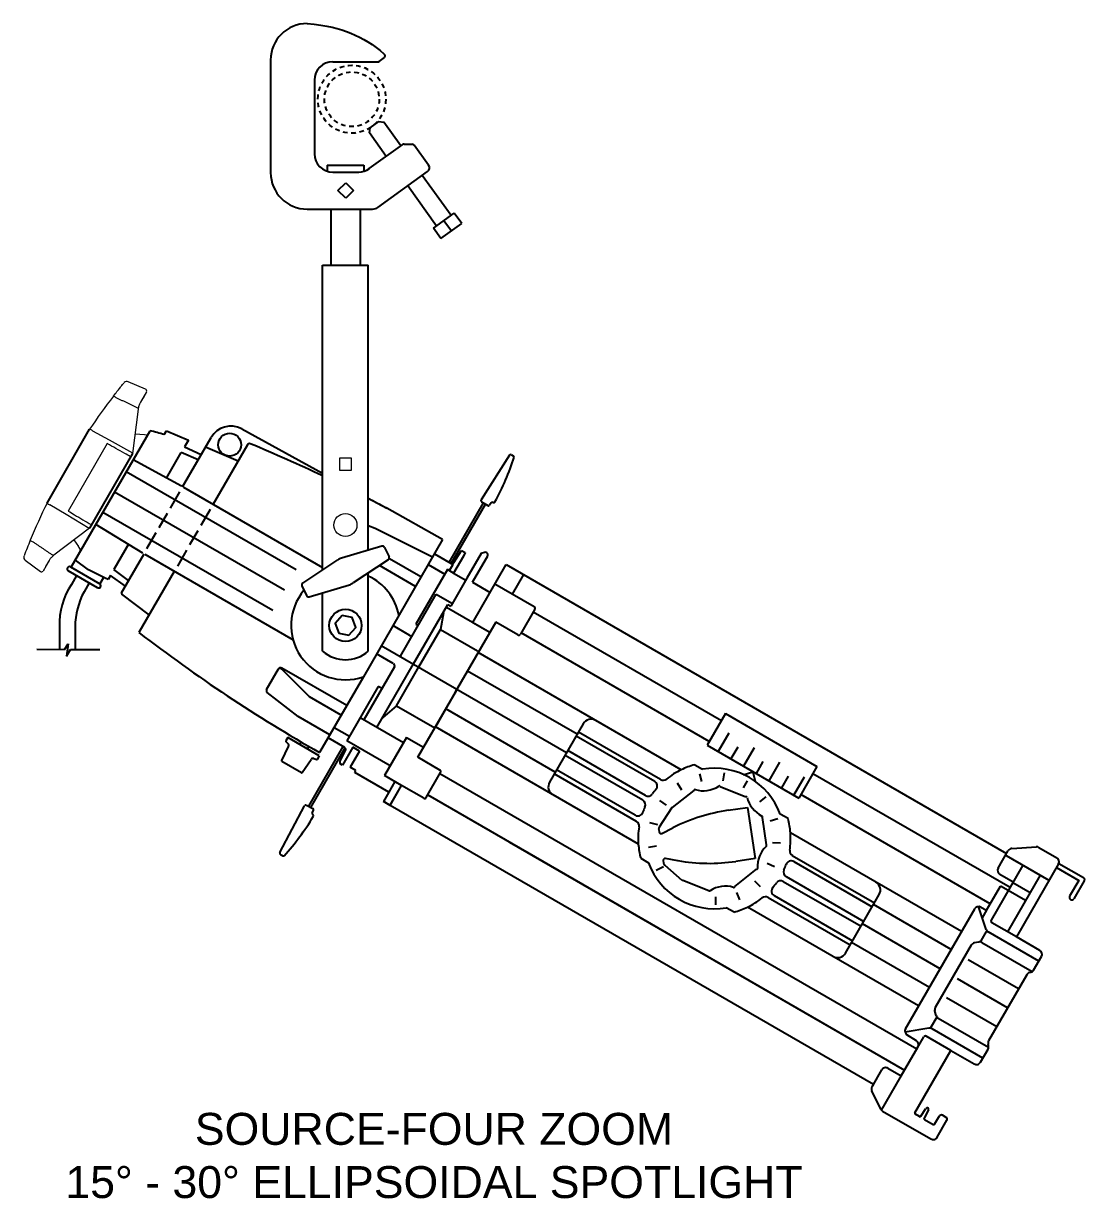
# Model space of a CAD drawing. Extents: x 4 to 195, y 4 to 106.
# Drawn here: x 93.68 to 122.76, y 74.14 to 106.34 of the extents above; entities that cross this region are included whole.
import ezdxf

# ---------------------------------------------------------------- set-up
doc = ezdxf.new("R2010")
doc.units = 0
doc.header["$LTSCALE"] = 0.5
doc.header["$MEASUREMENT"] = 0
for name, pattern in [('CENTER', [2, 1.25, -0.25, 0.25, -0.25]), ('HIDDEN', [0.375, 0.25, -0.125]), ('SLD-Solid', [0])]:
    doc.linetypes.add(name, pattern=pattern)
doc.layers.get('0').update_dxf_attribs({"linetype": 'CONTINUOUS'})
doc.layers.add('RISER', color=7, linetype='CONTINUOUS')
doc.styles.add('ARIAL', font='arial.ttf')

# ---------------------------------------------------------------- blocks, each defined once
blk = doc.blocks.new('S4-z1530')
at = {"layer": 'RISER', "linetype": 'Continuous'}
for p, q in [((-2.224, 1.075), (-2.224, -2.01)), ((-0.524, 1.025), (0.715, 1.025)), ((0.747, 1.037), (0.896, 1.145)), ((0.879, 1.246), (0.904, 1.213)), ((-1.024, 0.525), (-1.024, -1.495)), ((0.503, -0.78), (0.743, -0.607)), ((0.743, -0.607), (0.882, -0.63)), ((1.347, -1.275), (0.882, -0.63)), ((0.481, -0.92), (0.503, -0.78)), ((0.946, -1.565), (0.481, -0.92)), ((0.48, -1.9), (1.396, -1.24)), ((1.431, -1.229), (1.656, -1.229)), ((2.104, -1.808), (1.705, -1.254)), ((-0.674, -1.802), (0.326, -1.802)), ((-0.674, -1.802), (-0.674, -1.972)), ((0.326, -1.802), (0.326, -1.972)), ((-0.524, -1.995), (0.188, -1.995)), ((0.717, -2.962), (2.076, -1.983)), ((2.724, -3.185), (1.932, -2.087)), ((-0.38, -2.502), (-0.168, -2.29)), ((-0.168, -2.715), (-0.38, -2.502)), ((-0.168, -2.29), (0.045, -2.502)), ((0.045, -2.502), (-0.168, -2.715)), ((2.323, -3.475), (1.531, -2.376)), ((-1.224, -3.01), (0.571, -3.01)), ((-0.574, -3.01), (-0.574, -4.55)), ((0.226, -3.01), (0.226, -4.55)), ((2.239, -3.535), (2.807, -3.125)), ((3.012, -3.409), (2.807, -3.125)), ((2.444, -3.819), (2.239, -3.535)), ((2.444, -3.819), (3.012, -3.409)), ((2.728, -3.614), (2.523, -3.33)), ((-4.614, -10.629), (-0.799, -12.832)), ((-5.676, -12.467), (-1.61, -14.815)), ((3.32, -14.334), (4.234, -12.75)), ((1.5, -17.486), (0.896, -18.532))]:
    blk.add_line(p, q, dxfattribs=at)
at = {"layer": 'RISER'}
for p, q in [((-0.799, -12.895), (-0.799, -4.55)), ((-0.799, -4.55), (0.451, -4.55)), ((0.451, -12.357), (0.451, -4.55)), ((-8.351, -11.064), (-7.184, -9.043)), ((-7.691, -12.826), (-5.529, -9.083)), ((-5.138, -9.19), (-5.076, -9.083)), ((-5.076, -9.083), (-4.474, -9.339)), ((-4.636, -10.62), (-3.857, -9.272)), ((-3.018, -9.035), (-0.799, -10.247)), ((-4.474, -9.339), (-4.582, -9.527)), ((-4.582, -9.527), (-4.124, -9.734)), ((-4.005, -9.527), (-3.115, -9.905)), ((-2.861, -9.466), (-3.803, -11.097)), ((-6.009, -9.705), (-7.19, -11.751)), ((-4.67, -10.599), (-5.99, -9.881)), ((-5.077, -10.384), (-4.673, -9.684)), ((-4.211, -9.884), (-4.673, -9.684)), ((4.32, -9.751), (3.544, -10.975)), ((4.372, -9.739), (4.432, -9.777)), ((4.375, -9.741), (4.425, -9.773)), ((-1.522, -12.898), (-6.179, -10.209)), ((-1.844, -13.454), (-6.501, -10.765)), ((-4.971, -11.201), (-4.716, -10.759)), ((0.451, -10.93), (0.959, -11.207)), ((-3.886, -11.242), (-4.138, -11.678)), ((2.488, -12.063), (0.959, -11.207)), ((2.672, -12.69), (3.612, -11.063)), ((2.724, -12.719), (3.664, -11.093)), ((3.555, -11.027), (3.724, -11.134)), ((3.558, -11.029), (3.609, -11.061)), ((3.816, -11.059), (3.776, -11.122)), ((3.868, -11.048), (3.869, -11.048)), ((-2.165, -14.01), (-6.822, -11.322)), ((-5.278, -11.733), (-5.051, -11.34)), ((-5.729, -12.434), (-7.011, -11.65)), ((-5.614, -12.314), (-5.358, -11.872)), ((-4.222, -11.823), (-4.445, -12.21)), ((0.638, -11.762), (0.451, -11.685)), ((2.208, -12.548), (0.638, -11.762)), ((-6.119, -12.189), (-6.523, -12.889)), ((2.488, -12.063), (0.316, -15.826)), ((-6.312, -13.523), (-5.694, -12.453)), ((-4.529, -12.355), (-4.781, -12.791)), ((0.824, -12.246), (-0.282, -12.574)), ((0.899, -12.28), (1.021, -12.542)), ((2.263, -12.453), (2.719, -12.717)), ((3.064, -12.523), (2.786, -12.985)), ((2.8, -12.696), (3.007, -12.363)), ((3.007, -12.363), (3.111, -12.423)), ((3.111, -12.423), (3.064, -12.523)), ((3.546, -12.445), (3.152, -13.127)), ((3.311, -13.228), (3.724, -12.514)), ((3.668, -12.412), (3.546, -12.445)), ((3.702, -12.432), (3.668, -12.412)), ((-7.71, -12.815), (-6.905, -13.28)), ((-7.218, -12.892), (-7.575, -12.627)), ((-1.346, -13.256), (-0.383, -12.621)), ((0.998, -12.62), (0.036, -13.255)), ((1.746, -13.348), (0.759, -12.778)), ((1.895, -13.09), (1.029, -12.59)), ((2.09, -12.752), (2.545, -13.015)), ((2.77, -12.746), (2.67, -12.918)), ((4.234, -12.75), (17.945, -20.667)), ((-6.965, -13.384), (-7.77, -12.919)), ((-7.548, -13.047), (-7.684, -13.298)), ((-6.775, -13.113), (-7.218, -12.892)), ((-6.815, -13.124), (-6.905, -13.28)), ((-6.681, -13.163), (-6.775, -13.113)), ((-6.614, -13.046), (-6.681, -13.163)), ((-6.205, -13.339), (-6.614, -13.046)), ((-6.119, -13.189), (-6.523, -12.889)), ((-4.864, -12.936), (-5.834, -14.615)), ((0.451, -15.12), (0.451, -12.981)), ((2.618, -12.888), (1.756, -14.382)), ((2.786, -12.985), (2.618, -12.888)), ((3.152, -13.127), (2.71, -13.893)), ((2.786, -12.985), (3.122, -13.179)), ((4.701, -13.02), (4.391, -13.557)), ((-7.201, -13.247), (-7.338, -13.498)), ((-1.368, -13.335), (-1.246, -13.597)), ((-1.171, -13.63), (-0.066, -13.303)), ((-0.799, -15.12), (-0.799, -13.52)), ((3.309, -13.233), (3.794, -13.513)), ((4.391, -13.557), (3.924, -13.287)), ((-5.552, -14.128), (-6.304, -13.562)), ((1.332, -15.264), (2.316, -13.559)), ((2.316, -13.559), (2.74, -13.804)), ((4.997, -13.907), (4.391, -13.557)), ((1.692, -15.472), (2.631, -13.847)), ((2.517, -14.076), (2.431, -14.526)), ((2.592, -13.914), (3.787, -14.604)), ((2.631, -13.847), (2.71, -13.893)), ((5.016, -13.976), (4.621, -14.66)), ((4.973, -14.049), (10.13, -17.026)), ((-8.007, -14.453), (-8.007, -15.073)), ((-7.581, -14.453), (-7.581, -15.074)), ((1.592, -14.693), (1.125, -14.423)), ((1.756, -14.382), (1.81, -14.413)), ((3.946, -14.328), (2.837, -16.249)), ((3.32, -14.334), (3.787, -14.604)), ((4.553, -14.678), (3.946, -14.328)), ((1.837, -15.556), (2.431, -14.526)), ((2.431, -14.526), (3.446, -15.112)), ((9.797, -17.602), (4.641, -14.625)), ((-8.628, -15.072), (-7.877, -15.073)), ((-7.877, -15.073), (-7.772, -14.918)), ((-7.772, -14.918), (-7.817, -15.257)), ((-7.817, -15.257), (-7.713, -15.074)), ((-7.713, -15.074), (-6.906, -15.075)), ((5.883, -17.91), (0.805, -14.978)), ((1.133, -15.461), (0.678, -15.198)), ((9.027, -18.373), (3.465, -15.162)), ((-2.334, -16.175), (-2.007, -15.61)), ((-0.14, -16.616), (-1.922, -15.587)), ((-1.156, -16.374), (-1.919, -15.613)), ((1.167, -15.55), (0.327, -17.004)), ((0.688, -17.212), (1.692, -15.472)), ((1.222, -16.62), (1.837, -15.556)), ((6.177, -17.401), (3.173, -15.667)), ((0.316, -15.826), (-0.883, -17.901)), ((0.725, -16.087), (-0.137, -17.581)), ((0.814, -16.138), (0.725, -16.087)), ((-1.468, -16.916), (-2.318, -16.256)), ((-0.29, -16.874), (-1.156, -16.374)), ((1.808, -18.031), (2.867, -16.197)), ((2.837, -16.249), (2.289, -17.199)), ((1.222, -16.62), (0.839, -16.951)), ((1.222, -16.62), (2.273, -17.227)), ((5.577, -18.441), (2.573, -16.706)), ((-0.602, -17.416), (-1.468, -16.916)), ((1.415, -17.632), (0.229, -16.947)), ((10.24, -16.835), (9.741, -17.7)), ((10.24, -16.835), (12.746, -18.282)), ((-0.485, -17.212), (-0.064, -17.455)), ((7.852, -20.408), (2.29, -17.197)), ((6.344, -17.113), (5.419, -18.715)), ((8.463, -18.639), (6.212, -17.34)), ((10.335, -17.37), (10.044, -17.875)), ((-1.756, -17.489), (-1.81, -17.583)), ((-1.744, -17.658), (-1.808, -17.598)), ((-0.892, -17.994), (-1.756, -17.489)), ((-1.427, -17.682), (-1.386, -17.61)), ((-0.195, -17.766), (-0.652, -17.502)), ((1.049, -18.266), (-0.137, -17.581)), ((1.5, -17.486), (1.967, -17.756)), ((8.3, -18.69), (6.15, -17.448)), ((9.741, -17.7), (12.247, -19.147)), ((-1.922, -18.12), (-1.731, -17.731)), ((-1.22, -17.802), (-1.18, -17.731)), ((-0.243, -17.738), (-1.187, -19.374)), ((-0.191, -17.769), (-1.135, -19.404)), ((-0.892, -17.994), (-0.947, -18.088)), ((-0.325, -18.144), (-0.171, -17.846)), ((0.029, -17.755), (-0.257, -18.25)), ((0.209, -17.859), (-0.045, -18.299)), ((0.209, -17.859), (0.029, -17.755)), ((7.973, -19.208), (5.844, -17.979)), ((8.048, -19.078), (5.919, -17.849)), ((10.577, -17.75), (10.389, -18.074)), ((11.027, -17.769), (10.735, -18.274)), ((-1.917, -18.136), (-1.376, -18.452)), ((-1.36, -18.449), (-1.115, -18.091)), ((-1.045, -18.067), (-0.961, -18.093)), ((-0.257, -18.25), (-0.302, -18.224)), ((2.415, -18.381), (1.808, -18.031)), ((9.398, -18.236), (9.61, -18.358)), ((11.268, -18.149), (11.08, -18.473)), ((11.718, -18.167), (11.426, -18.673)), ((12.746, -18.282), (12.247, -19.147)), ((0.082, -18.445), (0.114, -18.39)), ((1.015, -18.984), (0.082, -18.445)), ((1.363, -18.802), (0.896, -18.532)), ((2.038, -19.134), (2.433, -18.45)), ((15.481, -26.029), (2.413, -18.484)), ((7.8, -19.787), (5.55, -18.488)), ((7.762, -19.621), (5.612, -18.379)), ((9.589, -18.695), (9.541, -18.48)), ((10.179, -18.675), (10.212, -18.457)), ((10.726, -18.511), (10.988, -18.433)), ((10.988, -18.433), (11.052, -18.699)), ((11.959, -18.548), (11.771, -18.872)), ((12.117, -19.072), (12.409, -18.566)), ((12.636, -18.473), (18.042, -21.594)), ((1.015, -18.984), (0.871, -19.245)), ((1.176, -18.694), (1.015, -18.984)), ((1.048, -19.348), (1.363, -18.802)), ((1.053, -19.339), (1.363, -18.802)), ((1.97, -19.152), (1.363, -18.802)), ((9.377, -18.937), (8.781, -19.409)), ((9.046, -18.928), (8.923, -18.744)), ((10.091, -18.831), (10.798, -19.111)), ((10.736, -18.871), (10.846, -18.68)), ((1.048, -19.348), (0.871, -19.245)), ((1.048, -19.348), (0.874, -19.247)), ((2.08, -19.06), (15.149, -26.605)), ((8.625, -19.341), (8.444, -19.215)), ((11.184, -19.255), (11.356, -19.117)), ((17.493, -22.045), (12.303, -19.049)), ((-1.969, -20.644), (-1.297, -19.359)), ((-1.246, -19.343), (-1.069, -19.436)), ((-1.243, -19.345), (-1.19, -19.372)), ((-1.088, -19.553), (-1.053, -19.486)), ((-1.072, -19.603), (-1.071, -19.604)), ((1.053, -19.339), (14.297, -26.985)), ((8.757, -19.421), (8.424, -19.944)), ((10.318, -19.484), (10.845, -19.406)), ((10.845, -19.406), (11.052, -20.806)), ((11.955, -19.712), (11.743, -19.59)), ((8.383, -19.88), (8.168, -19.828)), ((11.247, -19.677), (11.358, -20.43)), ((11.461, -19.776), (11.672, -19.71)), ((8.41, -20.012), (8.42, -20.08)), ((8.419, -20.074), (8.418, -20.071)), ((8.492, -20.118), (8.801, -19.962)), ((16.709, -22.809), (12.021, -20.102)), ((4.323, -20.355), (15.149, -26.605)), ((8.352, -20.469), (8.134, -20.499)), ((11.531, -20.362), (11.751, -20.377)), ((17.712, -21.07), (17.99, -20.589)), ((18.09, -20.527), (18.759, -20.483)), ((18.829, -20.499), (19.322, -20.783)), ((-1.953, -20.694), (-1.89, -20.727)), ((-1.95, -20.696), (-1.897, -20.724)), ((7.918, -20.798), (8.13, -20.921)), ((8.535, -20.861), (8.545, -20.93)), ((8.536, -20.867), (8.536, -20.871)), ((8.934, -20.864), (8.593, -20.805)), ((11.052, -20.806), (10.524, -20.883)), ((12.072, -20.723), (14.323, -22.023)), ((12.111, -20.89), (14.26, -22.131)), ((19.109, -21.403), (17.943, -20.73)), ((8.538, -21.03), (8.345, -21.136)), ((8.579, -20.991), (9.048, -21.395)), ((10.496, -21.573), (11.092, -21.101)), ((11.384, -20.934), (11.583, -21.028)), ((18.392, -20.988), (17.521, -22.496)), ((18.124, -21.452), (17.758, -21.241)), ((19.368, -20.954), (18.213, -22.953)), ((9.075, -21.399), (9.782, -21.679)), ((11.038, -21.413), (11.191, -21.573)), ((11.825, -21.432), (13.954, -22.661)), ((11.9, -21.302), (14.029, -22.531)), ((17.394, -22.217), (17.773, -21.559)), ((17.99, -21.684), (17.773, -21.559)), ((18.866, -21.262), (17.97, -22.813)), ((18.586, -21.747), (18.112, -21.473)), ((9.965, -21.853), (9.969, -22.074)), ((10.543, -21.734), (10.627, -21.938)), ((11.41, -21.871), (13.66, -23.17)), ((11.573, -21.821), (13.723, -23.062)), ((13.529, -23.397), (14.454, -21.795)), ((18.465, -21.956), (17.991, -21.682)), ((18.465, -21.956), (17.991, -21.682)), ((10.475, -22.275), (10.263, -22.152)), ((15.534, -24.843), (10.846, -22.137)), ((16.427, -23.296), (14.298, -22.066)), ((15.173, -25.468), (17.069, -22.184)), ((17.38, -22.746), (17.171, -22.122)), ((17.234, -22.135), (17.394, -22.217)), ((17.394, -22.217), (17.273, -22.426)), ((16.121, -23.826), (13.992, -22.596)), ((17.385, -22.807), (17.238, -23.062)), ((18.826, -23.617), (17.436, -22.814)), ((18.213, -22.953), (17.54, -22.564)), ((15.827, -24.335), (13.698, -23.105)), ((16.977, -23.178), (15.988, -24.891)), ((17.179, -23.093), (17.059, -23.119)), ((17.268, -23.106), (18.648, -23.903)), ((18.853, -23.322), (18.213, -22.953)), ((18.684, -23.864), (18.898, -23.493)), ((18.273, -24.376), (16.895, -23.58)), ((17.973, -24.895), (16.595, -24.1)), ((18.496, -23.99), (17.451, -25.8)), ((18.572, -23.932), (18.608, -23.922)), ((17.673, -25.415), (16.295, -24.619)), ((16.015, -25.109), (15.978, -24.991)), ((16.03, -25.155), (15.861, -25.446)), ((16.071, -25.179), (17.452, -25.976)), ((14.516, -27.701), (15.676, -25.692)), ((15.817, -25.454), (15.161, -25.564)), ((15.474, -25.804), (15.214, -25.635)), ((16.418, -26.063), (15.744, -25.674)), ((17.293, -26.273), (15.9, -25.469)), ((15.058, -26.763), (15.514, -25.972)), ((15.432, -27.77), (16.418, -26.063)), ((16.418, -26.063), (17.057, -26.432)), ((17.228, -26.386), (17.436, -26.026)), ((17.448, -25.932), (17.438, -25.895)), ((14.256, -27.057), (14.521, -26.597)), ((14.692, -26.551), (15.058, -26.763)), ((14.297, -26.985), (14.27, -27.032)), ((14.496, -27.672), (14.252, -27.175)), ((15.597, -27.866), (15.729, -27.652)), ((14.546, -27.725), (15.869, -28.489)), ((15.557, -27.876), (15.443, -27.811)), ((15.802, -27.694), (15.682, -27.915)), ((15.694, -27.956), (15.929, -28.091)), ((15.97, -28.081), (16.105, -27.86)), ((16.04, -28.444), (16.31, -27.977)), ((16.286, -27.897), (16.186, -27.839))]:
    blk.add_line(p, q, dxfattribs=at)
at = {"layer": 'RISER', "linetype": 'Continuous', "lineweight": 15}
for p, q in [((-5.65, -7.945), (-6.128, -7.742)), ((-5.626, -8.016), (-5.791, -8.301)), ((-5.694, -8.132), (-5.767, -8.259)), ((-5.854, -8.488), (-6.009, -9.705)), ((-7.106, -9.082), (-6.649, -9.335)), ((-6.649, -9.335), (-6.007, -9.691)), ((-6.703, -9.437), (-7.769, -11.284)), ((-7.83, -11.382), (-8.278, -11.112)), ((-7.201, -11.759), (-7.83, -11.382)), ((-7.19, -11.751), (-8.166, -12.493)), ((-7.617, -12.075), (-7.494, -12.254)), ((-8.95, -12.629), (-8.535, -12.942)), ((-8.297, -12.641), (-8.462, -12.927)), ((-8.321, -12.684), (-8.395, -12.81)), ((-8.297, -12.641), (-8.39, -12.803))]:
    blk.add_line(p, q, dxfattribs=at)
at = {"layer": 'RISER', "linetype": 'SLD-Solid', "lineweight": 15}
for p, q in [((-0.338, -9.834), (-0.338, -10.162)), ((-0.01, -9.834), (-0.338, -9.834)), ((-0.01, -10.162), (-0.01, -9.834)), ((-0.338, -10.162), (-0.01, -10.162))]:
    blk.add_line(p, q, dxfattribs=at)
at = {"layer": 'RISER', "linetype": 'CENTER'}
blk.add_line((0.114, -18.39), (-0.045, -18.299), dxfattribs=at)
at = {"layer": 'RISER', "linetype": 'Continuous'}
blk.add_lwpolyline([(-1.224, 2.075), (-1.027, 2.056), (-0.849, 2.033), (-0.687, 2.006), (-0.538, 1.975), (-0.4, 1.94), (-0.27, 1.901), (-0.146, 1.857), (-0.025, 1.809), (0.094, 1.757), (0.212, 1.699), (0.328, 1.637), (0.443, 1.57), (0.556, 1.498), (0.666, 1.42), (0.774, 1.336), (0.879, 1.246)], dxfattribs=at)
at = {"layer": 'RISER', "linetype": 'Continuous', "lineweight": 15, "flags": 128}
blk.add_lwpolyline([(-5.6, -9.206), (-5.685, -9.196), (-5.941, -9.174)], dxfattribs=at)
at = {"layer": 'RISER'}
blk.add_lwpolyline([(-0.266, -14.149), (-0.453, -14.364), (-0.36, -14.633), (-0.081, -14.688), (0.106, -14.472), (0.013, -14.203)], close=True, dxfattribs=at)
for points in [[(19.309, -21.053), (19.922, -21.407), (19.672, -21.84)], [(19.376, -20.937), (20.048, -21.325)], [(20.07, -21.413), (19.785, -21.906)], [(20.048, -21.325), (20.079, -21.365)], [(20.079, -21.365), (20.07, -21.413)]]:
    blk.add_lwpolyline(points, dxfattribs=at)
at = {"layer": 'RISER', "linetype": 'HIDDEN'}
for radius in [0.93, 0.75]:
    blk.add_circle((0, 0), radius, dxfattribs=at)
at = {"layer": 'RISER'}
for centre, radius in [((-3.348, -9.466), 0.312), ((-0.174, -14.418), 0.443)]:
    blk.add_circle(centre, radius, dxfattribs=at)
at = {"layer": 'RISER', "linetype": 'SLD-Solid', "lineweight": 15}
blk.add_circle((-0.174, -11.668), 0.315, dxfattribs=at)
at = {"layer": 'RISER', "linetype": 'Continuous'}
for centre, radius, start, end in [((-1.224, 1.075), 1, 90, 180), ((-0.524, 0.525), 0.5, 90, 180), ((0.715, 1.075), 0.05, 270, 309.8056), ((0.864, 1.183), 0.05, 309.8056, 37.5798), ((1.431, -1.289), 0.06, 90, 125.7855), ((1.656, -1.289), 0.06, 35.7855, 90), ((-0.524, -1.495), 0.5, 180, 270), ((0.188, -1.495), 0.5, 270, 305.7855), ((2.003, -1.881), 0.125, 305.7855, 35.7855), ((-1.224, -2.01), 1, 180, 270), ((0.571, -2.76), 0.25, 270, 305.7855)]:
    blk.add_arc(centre, radius, start, end, dxfattribs=at)
at = {"layer": 'RISER', "linetype": 'Continuous', "lineweight": 15}
for centre, radius, start, end in [((-6.168, -7.832), 0.0979, 65.9875, 135.6795), ((-5.67, -7.991), 0.05, 330, 67), ((7.247, -18.722), 17.377, 142.4573, 146.1499), ((-6.596, -8.327), 0.204, 47.0309, 71.6112), ((-5.861, -8.487), 0.02, 60.8927, 91.8491), ((-5.358, -8.551), 0.5, 171.2102, 172.76), ((-7.229, -9.23), 0.192, 50.3251, 76.7068), ((7.247, -18.722), 17.377, 153.8501, 157.5427), ((-8.211, -10.932), 0.192, 223.2932, 249.6749), ((10.474, -20.008), 20.85, 157.6657, 158.9266), ((-8.676, -11.932), 0.204, 228.3888, 252.9691), ((-8.89, -12.55), 0.0993, 164.876, 233.2844), ((-8.171, -12.488), 0.02, 208.1509, 239.1073), ((-8.169, -12.485), 0.0187, 210.359, 243.9028), ((-7.864, -12.891), 0.5, 127.24, 128.7898), ((-7.742, -12.458), 0.32, 14.5612, 39.4984), ((-8.505, -12.902), 0.05, 233, 330)]:
    blk.add_arc(centre, radius, start, end, dxfattribs=at)
at = {"layer": 'RISER'}
for centre, radius, start, end in [((-3.316, -9.584), 0.625, 61.5292, 150), ((-6.561, -13.603), 4.636, 72.1319, 77.1468), ((-2.807, -9.497), 0.0625, 67.4511, 150), ((-19.343, -49.323), 43.185, 64.5693, 67.4511), ((-2.199, -7.678), 6.98, 331.2592, 342.2457), ((4.352, -9.771), 0.0375, 57.619, 147.619), ((4.412, -9.809), 0.0375, 2.7784, 57.619), ((-19.343, -49.323), 43.185, 61.9588, 62.7184), ((3.575, -10.995), 0.0375, 147.619, 237.619), ((3.744, -11.102), 0.0375, 237.619, 327.619), ((3.848, -11.079), 0.0375, 57.619, 147.619), ((3.889, -11.017), 0.0375, 237.619, 330.8842), ((0.842, -12.306), 0.0625, 24.9664, 106.5177), ((0.964, -12.568), 0.0625, 303.4151, 24.9664), ((3.672, -12.484), 0.06, 330, 60), ((-7.74, -12.867), 0.06, 60, 240), ((-0.174, -12.938), 0.38, 106.5177, 123.4151), ((2.749, -12.665), 0.06, 240, 328.2508), ((-6.789, -13.139), 0.03, 61.745, 150), ((-0.174, -14.418), 1.49, 10.8249, 65.1993), ((-6.157, -14.348), 1.853, 145.5039, 183.27), ((-5.581, -14.453), 2, 151.478, 180), ((-6.935, -13.332), 0.06, 240, 60), ((-0.174, -14.418), 1.49, 139.7803, 289.1751), ((-1.311, -13.308), 0.0625, 123.4151, 204.9664), ((-0.174, -12.938), 0.38, 286.5177, 303.4151), ((-6.286, -13.538), 0.03, 150, 233), ((-1.189, -13.571), 0.0625, 204.9664, 286.5177), ((4.972, -13.951), 0.05, 330, 60), ((20.47, 19.635), 43.185, 232.4761, 240.3667), ((1.622, -14.641), 0.06, 240, 330), ((4.578, -14.635), 0.05, 240, 330), ((-0.174, -14.418), 0.94, 228.3258, 311.6742), ((-1.963, -15.657), 0.0625, 45.0684, 150), ((-1.953, -15.641), 0.0625, 60, 150), ((-1.953, -15.641), 0.0625, 60, 150), ((1.115, -15.52), 0.06, 330, 60), ((-2.28, -16.206), 0.0625, 150, 232.1762), ((6.56, -17.238), 0.25, 60, 150), ((-1.799, -17.589), 0.0125, 149.6985, 226.9527), ((-1.787, -17.704), 0.0625, 333.7841, 46.9527), ((-0.225, -17.818), 0.06, 332.7492, 60), ((-1.911, -18.125), 0.0125, 153.7841, 239.6985), ((-1.063, -18.126), 0.0625, 72.4442, 145.6128), ((-0.958, -18.081), 0.0125, 252.4442, 329.6985), ((-0.272, -18.172), 0.06, 152.7492, 240), ((9.936, -20.255), 2.09, 104.9361, 115.7974), ((9.936, -20.255), 1.925, 20.2258, 99.7742), ((-1.37, -18.442), 0.0125, 239.6985, 325.6128), ((2.39, -18.425), 0.05, 330, 60), ((8.535, -18.514), 0.145, 240, 308.8201), ((9.936, -20.255), 2.09, 115.7974, 128.8201), ((5.635, -18.84), 0.25, 150, 240), ((9.936, -20.255), 2.09, 139.8855, 144.351), ((8.227, -18.815), 0.145, 319.8855, 60), ((9.402, -18.94), 0.025, 73.2287, 173.4034), ((9.63, -18.182), 0.767, 253.2287, 303.5781), ((10.068, -18.841), 0.025, 23.4034, 123.5781), ((1.995, -19.109), 0.05, 240, 330), ((7.9, -19.334), 0.145, 335.649, 60), ((8.12, -18.953), 0.145, 240, 324.351), ((10.808, -19.134), 0.025, 13.2287, 113.4034), ((11.579, -18.953), 0.767, 193.2287, 243.5781), ((-1.264, -19.376), 0.0375, 62.381, 152.381), ((-1.055, -19.57), 0.0375, 152.381, 242.381), ((-1.088, -19.637), 0.0375, 329.1158, 62.381), ((-1.086, -19.469), 0.0375, 332.381, 62.381), ((7.835, -19.495), 0.145, 240, 340.1145), ((9.936, -20.255), 2.09, 155.649, 160.1145), ((8.778, -19.434), 0.025, 83.4034, 147.5295), ((11.051, -24.45), 5.02, 98.4034, 116.6344), ((-7.023, -16.034), 6.98, 317.7543, 328.7408), ((7.728, -19.912), 0.145, 351.1799, 60), ((9.936, -20.255), 2.09, 171.1799, 184.2026), ((8.508, -19.997), 0.1, 147.5295, 188.4034), ((11.227, -19.662), 0.025, 323.4034, 63.5781), ((9.936, -20.255), 2.09, 4.2026, 15.0639), ((8.469, -20.073), 0.05, 188.4034, 296.6344), ((9.936, -20.255), 2.09, 351.1799, 4.2026), ((9.936, -20.255), 2.09, 184.2026, 195.0639), ((11.885, -21.027), 0.767, 133.2287, 183.5781), ((11.343, -20.45), 0.025, 313.2287, 53.4034), ((12.145, -20.598), 0.145, 171.1799, 240), ((18.098, -20.652), 0.125, 93.8095, 150), ((18.767, -20.607), 0.125, 60, 93.8095), ((-1.936, -20.661), 0.0375, 152.381, 242.381), ((-1.873, -20.694), 0.0375, 242.381, 297.2216), ((9.936, -20.255), 1.925, 200.2258, 279.7742), ((8.584, -20.854), 0.05, 80.1724, 188.4034), ((9.791, -15.917), 5.02, 260.1724, 278.4034), ((12.038, -21.015), 0.145, 60, 160.1145), ((17.928, -20.756), 0.03, 60, 150), ((19.259, -20.892), 0.125, 330, 60), ((8.644, -20.915), 0.1, 188.4034, 229.2773), ((11.095, -21.076), 0.025, 263.4034, 3.5781), ((11.973, -21.177), 0.145, 155.649, 240), ((9.936, -20.255), 2.09, 335.649, 340.1145), ((17.82, -21.133), 0.125, 150, 240), ((9.065, -21.376), 0.025, 229.2773, 293.4034), ((10.243, -22.329), 0.767, 73.2287, 123.5781), ((9.936, -20.255), 2.09, 319.8855, 324.351), ((11.753, -21.558), 0.145, 60, 144.351), ((14.237, -21.67), 0.25, 330, 60), ((9.805, -21.669), 0.025, 203.4034, 303.5781), ((10.471, -21.571), 0.025, 253.2287, 353.4034), ((9.936, -20.255), 2.09, 295.7974, 308.8201), ((11.337, -21.996), 0.145, 60, 128.8201), ((11.646, -21.695), 0.145, 139.8855, 240), ((19.729, -21.873), 0.0656, 150, 330), ((9.936, -20.255), 2.09, 284.9361, 295.7974), ((17.177, -22.247), 0.125, 63, 150), ((17.565, -22.521), 0.05, 150, 240), ((17.498, -22.706), 0.125, 198.4581, 240), ((17.085, -23.241), 0.125, 102.3439, 150), ((17.206, -23.215), 0.125, 60, 102.3439), ((13.313, -23.272), 0.25, 240, 330), ((18.79, -23.43), 0.125, 330, 60), ((18.604, -24.053), 0.125, 105, 150), ((18.576, -23.802), 0.125, 285, 330), ((16.097, -24.954), 0.125, 150, 197.6561), ((16.134, -25.071), 0.125, 197.6561, 240), ((15.282, -25.53), 0.125, 150, 237), ((15.719, -25.717), 0.05, 60, 150), ((15.838, -25.577), 0.125, 60, 99.565), ((15.406, -25.909), 0.125, 330, 57), ((17.559, -25.863), 0.125, 150, 195), ((17.327, -25.964), 0.125, 330, 15), ((17.12, -26.324), 0.125, 240, 330), ((14.63, -26.66), 0.125, 60, 150), ((14.364, -27.12), 0.125, 150, 206.1905), ((14.608, -27.617), 0.125, 206.1905, 240), ((14.608, -27.617), 0.125, 206.1905, 240), ((15.765, -27.674), 0.0427, 331.4957, 148.5043), ((15.458, -27.785), 0.03, 150, 240), ((15.572, -27.85), 0.03, 240, 328.6122), ((15.709, -27.93), 0.03, 151.3878, 240), ((16.156, -27.891), 0.06, 60, 148.5319), ((16.256, -27.949), 0.06, 327.704, 60), ((15.944, -28.065), 0.03, 240, 328.6438), ((15.932, -28.381), 0.125, 240, 330)]:
    blk.add_arc(centre, radius, start, end, dxfattribs=at)
at = {"layer": 'RISER', "linetype": 'Continuous', "lineweight": 15}
for points, knots in [([(-6.531, -8.134), (-6.499, -8.091), (-6.433, -8.007), (-6.357, -7.91), (-6.297, -7.836), (-6.261, -7.791), (-6.244, -7.77), (-6.246, -7.773), (-6.247, -7.774)], [0, 0, 0, 0, 0.190295, 0.381179, 0.571452, 0.761873, 0.952913, 1, 1, 1, 1]), ([(-5.791, -8.301), (-5.804, -8.326), (-5.831, -8.376), (-5.845, -8.442), (-5.852, -8.475)], [0, 0, 0, 0, 0.497068, 1, 1, 1, 1]), ([(-5.767, -8.259), (-5.773, -8.27), (-5.782, -8.285), (-5.789, -8.298), (-5.791, -8.301)], [0, 0, 0, 0, 0.695284, 1, 1, 1, 1]), ([(-6.061, -9.795), (-6.115, -9.765), (-6.329, -9.645), (-6.543, -9.526), (-6.703, -9.437)], [0, 0, 0, 0, 0.25403, 1, 1, 1, 1]), ([(-7.769, -11.284), (-7.712, -11.318), (-7.502, -11.443), (-7.292, -11.569), (-7.138, -11.661)], [0, 0, 0, 0, 0.269854, 1, 1, 1, 1]), ([(-8.177, -12.502), (-8.202, -12.524), (-8.252, -12.569), (-8.282, -12.617), (-8.297, -12.641)], [0, 0, 0, 0, 0.496567, 1, 1, 1, 1]), ([(-8.434, -12.878), (-8.436, -12.882), (-8.44, -12.89), (-8.442, -12.893), (-8.443, -12.895)], [0, 0, 0, 0, 0.468295, 1, 1, 1, 1]), ([(-8.297, -12.641), (-8.302, -12.65), (-8.31, -12.663), (-8.318, -12.678), (-8.321, -12.684)], [0, 0, 0, 0, 0.639502, 1, 1, 1, 1])]:
    blk.add_open_spline(points, degree=3, knots=knots, dxfattribs=at)
for points in [[(-5.862, -8.467), (-6.456, -8.178)], [(-5.852, -8.47), (-5.852, -8.475)], [(-8.736, -12.127), (-8.189, -12.497)], [(-8.189, -12.497), (-8.185, -12.494)], [(-8.177, -12.502), (-8.181, -12.505)]]:
    blk.add_open_spline(points, degree=1, dxfattribs=at)
at = {"layer": 'RISER'}
for p in [(16.463, -23.235), (16.463, -23.235), (15.443, -27.811)]:
    blk.add_point(p, dxfattribs=at)
at = {"layer": 'RISER', "color": 1, "insert": (2.251, -27.775), "char_height": 0.875, "width": 20.15864, "attachment_point": 2, "style": 'ARIAL'}
blk.add_mtext('SOURCE-FOUR ZOOM\\P15%%D - 30%%D ELLIPSOIDAL SPOTLIGHT', dxfattribs=at)

msp = doc.modelspace()

# ---------------------------------------------------------------- block references
msp.add_blockref('S4-z1530', (102.679, 104.265))

doc.saveas('drawing.dxf')
